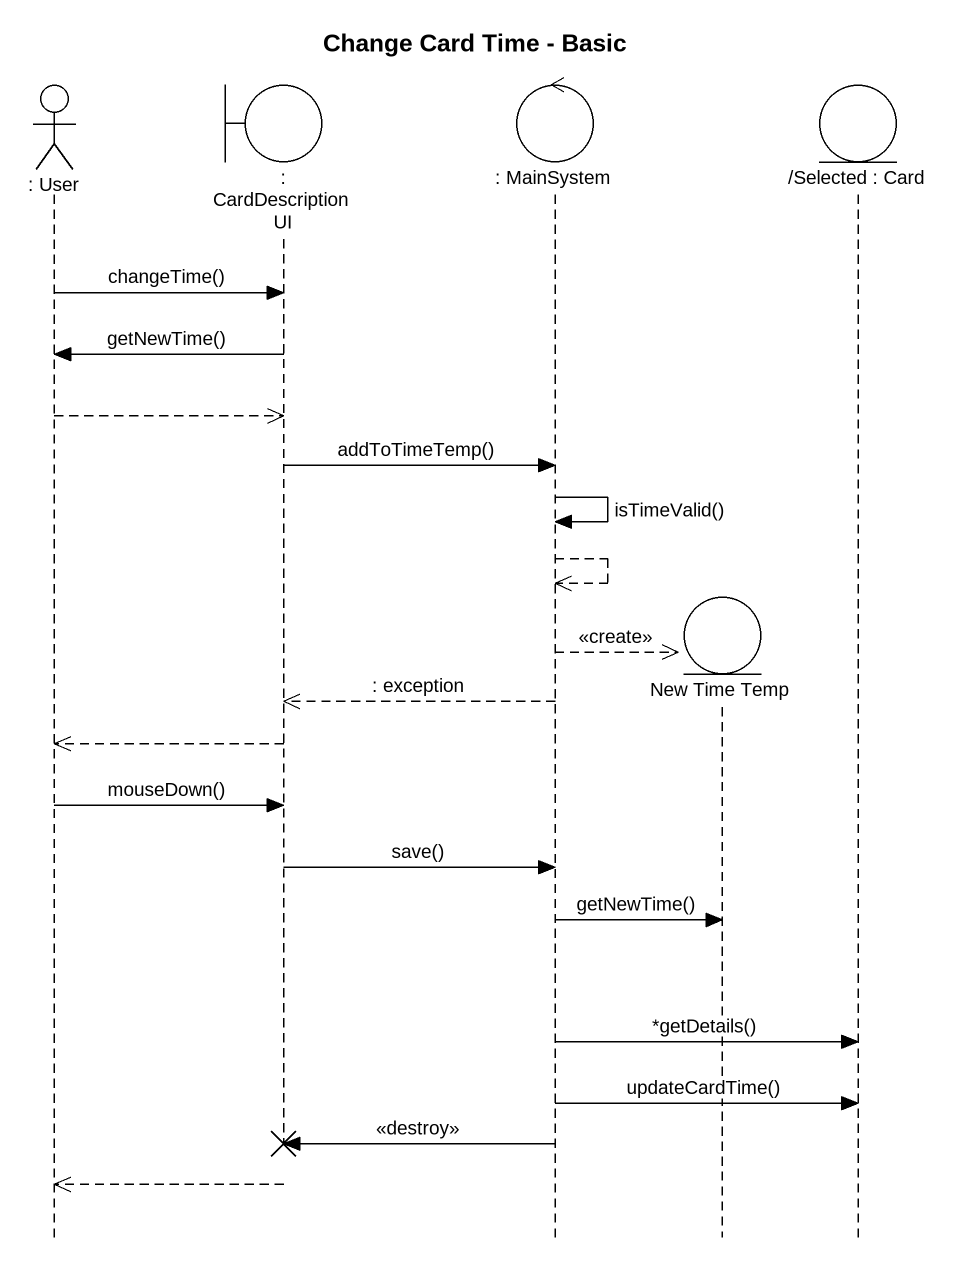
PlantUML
@startuml
title Change Card Time - Basic
hide footbox
actor ": User" as User
boundary ": CardDescriptionUI" as CardDescriptionUI
control ": MainSystem" as MainSystem
entity "New Time Temp" as New_Time_Temp
entity "/Selected : Card" as Selected_Card

User -> CardDescriptionUI : changeTime()
CardDescriptionUI -> User : getNewTime()
User -->> CardDescriptionUI
CardDescriptionUI -> MainSystem : addToTimeTemp()
MainSystem -> MainSystem : isTimeValid()
MainSystem -->> MainSystem
MainSystem -->> New_Time_Temp ** : <<create>>
MainSystem -->> CardDescriptionUI : : exception
CardDescriptionUI -->> User
User -> CardDescriptionUI : mouseDown()
CardDescriptionUI -> MainSystem : save()
MainSystem -> New_Time_Temp : getNewTime()
MainSystem -> Selected_Card : *getDetails()
MainSystem -> Selected_Card : updateCardTime()
MainSystem -> CardDescriptionUI !! : <<destroy>>
CardDescriptionUI -->> User
@enduml
